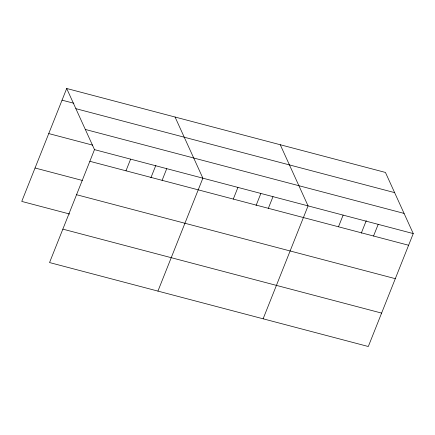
<?xml version="1.0" encoding="UTF-8"?>
<svg xmlns="http://www.w3.org/2000/svg" width="435" height="435" viewBox="0 0 435 435"><rect width="100%" height="100%" fill="white"/><g stroke="black" fill="none" stroke-linecap="round" stroke-linejoin="round"><path stroke-width="0.65" d="M66.691 88.49L94.493 149.629L49.552 262.555L368.309 346.51L413.25 233.584L385.448 172.445L66.691 88.49L21.75 201.416L69.698 214.042M125.976 170.814L130.62 159.145M150.896 177.768L155.882 165.246M162.103 180.329L166.746 168.655M157.932 291.097L202.868 178.171L175.066 117.031M233.29 199.078L237.934 187.409M256.09 205.472L260.821 193.58M268.351 208.311L272.995 196.642M263.121 318.806L308.062 205.88L280.254 144.741M338.479 226.782L343.123 215.113M361.278 233.182L366.259 220.659M373.545 236.02L378.189 224.351M62.047 100.159L73.868 103.269M75.864 108.663L394.621 192.623M85.32 129.451L404.077 213.411M48.747 133.572L92.753 145.165M94.493 149.629L413.25 233.584M89.849 161.298L408.606 245.253M35.045 167.997L82.34 180.454M76.549 194.711L395.306 278.672M62.852 229.136L381.609 313.097"/></g></svg>
